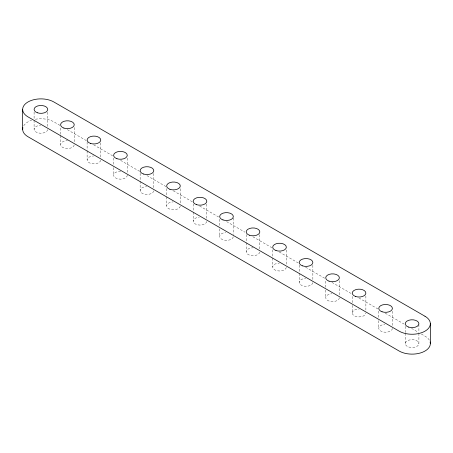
<?xml version="1.0" encoding="UTF-8"?>
<svg xmlns="http://www.w3.org/2000/svg" width="453" height="453" viewBox="0 0 453 453"><rect width="100%" height="100%" fill="white"/><g stroke="black" fill="none" stroke-linecap="round" stroke-linejoin="round"><path stroke-width="0.34" stroke-dasharray="2.27 1.7" d="M59.949 125.373L53.822 121.834A18.262 10.544 0 0 0 34.19 119.49M67.299 129.615L86.285 140.577M93.635 144.824L112.621 155.787M120.589 160.379L139.575 171.342M146.925 175.588L165.911 186.551M173.261 190.792L192.248 201.755M199.597 206.002L218.589 216.964M226.551 221.557L244.926 232.168M252.887 236.766L271.874 247.729M279.224 251.97L298.216 262.933M305.565 267.179L325.163 278.493M331.902 282.383L351.5 293.697M358.85 297.944L377.836 308.906M385.192 313.148L404.178 324.11M411.528 328.351L418.266 332.242M421.324 334.014L424.999 336.132A18.262 10.544 0 0 1 429.778 340.967M418.906 324.467L418.906 332.695M418.906 333.38L418.906 343.663A6.818 3.935 0 0 1 408.572 346.958A6.818 3.935 0 0 1 408.793 340.146A6.818 3.935 0 0 1 418.906 343.663M405.271 326.381L405.271 332.547M405.271 333.232L405.271 343.516M392.394 311.217L392.394 326.296M378.759 311.069L378.759 317.927M378.759 320.667L378.759 328.21M365.882 295.911L365.882 310.99M352.247 296.449L352.247 302.621M352.247 305.362L352.247 312.904A6.818 3.935 0 0 0 358.94 316.907A6.818 3.935 0 0 0 365.882 313.046M339.365 280.605L339.365 295.684M325.735 281.143L325.735 287.315M325.735 290.056L325.735 297.593M312.853 265.294L312.853 280.379M299.223 265.152L299.223 272.689M299.223 273.374L299.223 282.287M286.341 249.988L286.341 264.382M272.712 249.841L272.712 257.383M272.712 258.068L272.712 266.981M259.829 234.682L259.829 249.762M246.194 234.535L246.194 242.078M246.194 242.763L246.194 251.675M233.318 218.006L233.318 234.456M219.682 219.229L219.682 226.087M219.682 228.827L219.682 236.37M206.806 204.071L206.806 219.15M193.171 203.924L193.171 211.46M193.171 212.151L193.171 221.058M180.288 188.759L180.288 203.159M166.659 188.618L166.659 196.155M166.659 196.84L166.659 205.753M153.777 173.454L153.777 188.533M140.147 173.306L140.147 190.447M127.265 158.148L127.265 172.542M113.635 158.001L113.635 164.858M113.635 167.599L113.635 175.141M100.753 142.842L100.753 157.236M87.118 142.01L87.118 150.237M87.118 150.923L87.118 159.83M74.241 127.531L74.241 141.931M60.606 128.074L60.606 134.926M60.606 135.611L60.606 144.524M47.729 112.225L47.729 127.31M34.094 112.078L34.094 119.62M34.094 120.305L34.094 129.218M23.732 125.719A18.262 10.544 0 0 1 31.614 120.215M47.707 129.609A6.818 3.935 0 0 1 40.64 133.222A6.818 3.935 0 0 1 34.094 129.303A6.818 3.935 0 0 1 40.606 125.356M74.218 144.92A6.818 3.935 0 0 1 67.01 148.527A6.818 3.935 0 0 1 60.611 144.445A6.818 3.935 0 0 1 67.548 140.662M100.73 160.226A6.818 3.935 0 0 1 93.669 163.839A6.818 3.935 0 0 1 87.118 159.915A6.818 3.935 0 0 1 93.635 155.974M127.259 175.039A6.818 3.935 0 0 1 120.606 179.145A6.818 3.935 0 0 1 113.629 175.22A6.818 3.935 0 0 1 120.577 171.279M153.754 190.838A6.818 3.935 0 0 1 146.693 194.45A6.818 3.935 0 0 1 140.147 190.526A6.818 3.935 0 0 1 146.659 186.585M180.271 206.143A6.818 3.935 0 0 1 173.205 209.756A6.818 3.935 0 0 1 166.659 205.838A6.818 3.935 0 0 1 173.171 201.896M206.783 221.455A6.818 3.935 0 0 1 199.864 225.067A6.818 3.935 0 0 1 193.176 221.307A6.818 3.935 0 0 1 199.258 217.219M233.295 236.76A6.818 3.935 0 0 1 226.375 240.373A6.818 3.935 0 0 1 219.688 236.613A6.818 3.935 0 0 1 225.77 232.525M259.807 252.066A6.818 3.935 0 0 1 252.598 255.673A6.818 3.935 0 0 1 246.2 251.591A6.818 3.935 0 0 1 253.136 247.814M286.319 267.372A6.818 3.935 0 0 1 279.258 270.985A6.818 3.935 0 0 1 272.706 267.066A6.818 3.935 0 0 1 279.224 263.119M312.83 282.683A6.818 3.935 0 0 1 305.769 286.296A6.818 3.935 0 0 1 299.223 282.372A6.818 3.935 0 0 1 305.735 278.431M339.365 297.74A6.818 3.935 0 0 1 332.712 301.602A6.818 3.935 0 0 1 325.747 297.927A6.818 3.935 0 0 1 331.822 293.754M352.247 312.904A6.818 3.935 0 0 1 359.189 309.042M392.394 328.357A6.818 3.935 0 0 1 385.735 332.219A6.818 3.935 0 0 1 378.776 328.538A6.818 3.935 0 0 1 384.846 324.371"/><path stroke-width="0.68" d="M430.35 323.708L430.35 343.589M22.65 109.411L22.65 129.292M22.877 127.644A18.262 10.544 0 0 0 28.001 136.744L399.178 351.041A18.262 10.544 0 0 0 420.378 352.983A18.262 10.544 0 0 0 430.124 341.941M424.999 316.256L53.822 101.959A18.262 10.544 0 0 0 28.001 101.959A18.262 10.544 0 0 0 28.001 116.868L399.178 331.166A18.262 10.544 0 0 0 424.999 331.166A18.262 10.544 0 0 0 424.999 316.256M37.395 112.786A6.818 3.935 0 0 0 47.729 109.484A6.818 3.935 0 0 0 37.61 105.968A6.818 3.935 0 0 0 37.395 112.786M63.907 128.091A6.818 3.935 0 0 0 74.241 124.79A6.818 3.935 0 0 0 64.122 121.274A6.818 3.935 0 0 0 63.907 128.091M90.419 143.397A6.818 3.935 0 0 0 100.753 140.096A6.818 3.935 0 0 0 90.64 136.579A6.818 3.935 0 0 0 90.419 143.397M116.931 158.703A6.818 3.935 0 0 0 127.265 155.407A6.818 3.935 0 0 0 117.151 151.885A6.818 3.935 0 0 0 116.931 158.703M143.442 174.009A6.818 3.935 0 0 0 153.777 170.713A6.818 3.935 0 0 0 143.663 167.197A6.818 3.935 0 0 0 143.442 174.009M169.954 189.32A6.818 3.935 0 0 0 180.288 186.019A6.818 3.935 0 0 0 170.175 182.502A6.818 3.935 0 0 0 169.954 189.32M196.472 204.626A6.818 3.935 0 0 0 206.806 201.325A6.818 3.935 0 0 0 196.687 197.808A6.818 3.935 0 0 0 196.472 204.626M222.984 219.931A6.818 3.935 0 0 0 233.318 216.636A6.818 3.935 0 0 0 223.199 213.114A6.818 3.935 0 0 0 222.984 219.931M249.495 235.237A6.818 3.935 0 0 0 259.829 231.942A6.818 3.935 0 0 0 249.716 228.425A6.818 3.935 0 0 0 249.495 235.237M276.007 250.549A6.818 3.935 0 0 0 286.341 247.247A6.818 3.935 0 0 0 276.228 243.731A6.818 3.935 0 0 0 276.007 250.549M302.519 265.854A6.818 3.935 0 0 0 312.853 262.553A6.818 3.935 0 0 0 302.74 259.037A6.818 3.935 0 0 0 302.519 265.854M329.031 281.16A6.818 3.935 0 0 0 339.365 277.859A6.818 3.935 0 0 0 329.252 274.342A6.818 3.935 0 0 0 329.031 281.16M355.548 296.466A6.818 3.935 0 0 0 365.882 293.17A6.818 3.935 0 0 0 355.764 289.648A6.818 3.935 0 0 0 355.548 296.466M382.06 311.772A6.818 3.935 0 0 0 392.394 308.476A6.818 3.935 0 0 0 382.275 304.96A6.818 3.935 0 0 0 382.06 311.772M408.572 327.083A6.818 3.935 0 0 0 418.906 323.782A6.818 3.935 0 0 0 408.793 320.265A6.818 3.935 0 0 0 408.572 327.083"/></g></svg>
